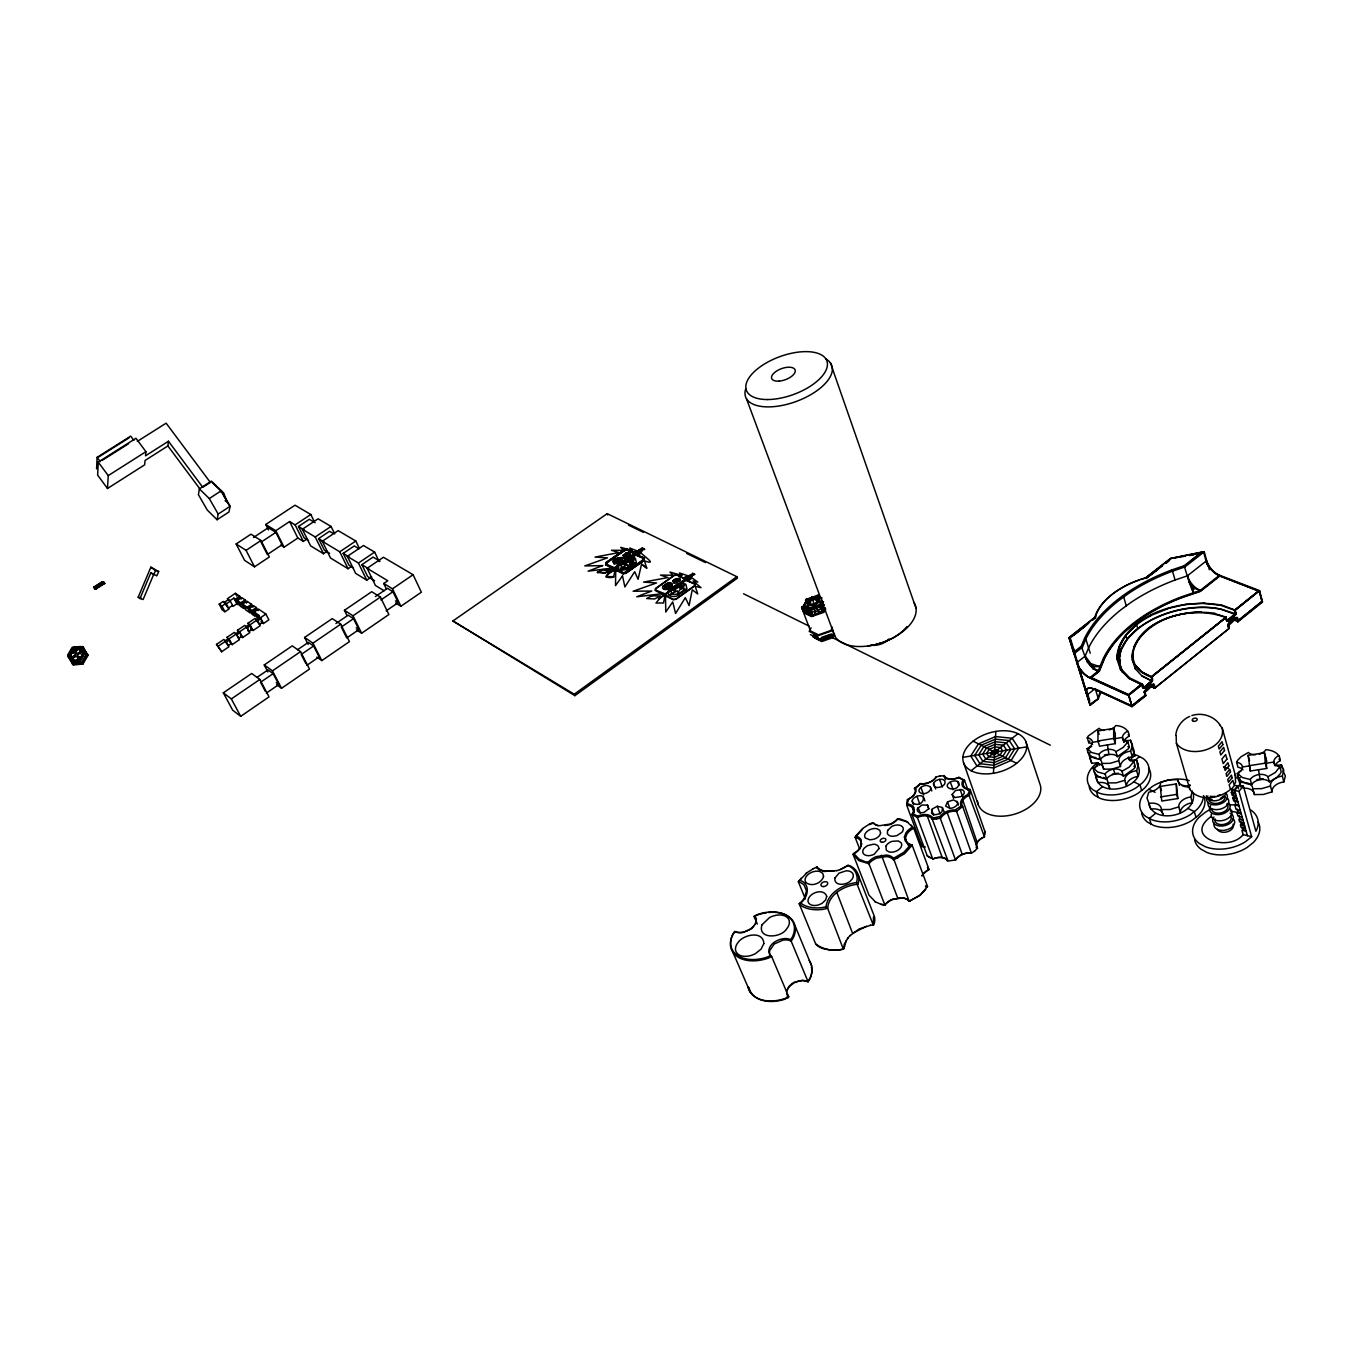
<?xml version="1.0" encoding="UTF-8"?>
<svg xmlns="http://www.w3.org/2000/svg" width="1353" height="1353" viewBox="0 0 1353 1353"><rect width="100%" height="100%" fill="white"/><g stroke="black" fill="none" stroke-linecap="round" stroke-linejoin="round"><path stroke-width="1.5" d="M1107.414 744.911L1108.97 754.551A9.589 5.953 -15.1 0 1 1117.426 756.631L1128.267 748.885L1129.366 746.974L1127.844 741.968A9.572 5.886 -14.7 0 1 1122.466 737.419L1115.278 738.586M1097.943 741.004L1098.01 730.958L1113.671 728.388L1115.261 733.58L1115.295 743.643L1099.566 746.196L1097.943 741.004L1113.688 738.434L1113.671 728.388M629.077 553.546L629.06 555.001C632.849 554.629 625.171 559.415 623.665 557.825L624.291 556.81L626.845 557.537M622.498 575.888L615.514 585.629L615.7 571.321L616.765 570.611M932.741 859.07L934.196 858.479A12.059 7.78 -18.8 0 1 947.81 860.39L932.352 819.478L932.572 817.533A12.549 7.898 -19 0 0 918.467 815.724L917.452 817.55L932.741 859.07A11.331 7.306 -18.8 0 1 947.523 861.151L955.827 859.899A11.382 7.357 -18.1 0 1 971.369 853.236L974.803 850.969M71.557 658.184L72.301 656.898L73.096 658.167L71.557 658.184L72.301 656.898M71.743 653.11L72.487 651.842L73.299 653.11L71.743 653.11L72.487 651.842M73.096 658.167L73.13 657.372M75.362 655.664L75.734 655.021M77.425 659.469L75.836 660.264L76.681 660.738L77.256 659.334L77.392 660.264M77.814 649.355L76.242 650.15L77.07 650.624L77.662 649.22L77.781 650.15M77.425 654.294L77.933 654.598M80.317 657.304L81.907 656.509L81.163 657.778L80.351 656.509M80.52 652.264L82.093 651.453L81.366 652.721L80.554 651.453M813.931 607.379L814.675 610.727L813.931 607.379L811.58 608.207C807.842 616.038 826.446 609.459 818.65 605.738L816.299 606.567C816.214 612.588 824.789 615.243 820.493 607.497L818.65 605.738M81.907 656.509L81.163 657.778M82.076 652.247L82.093 651.453M96.587 468.865L97.095 457.331L130.717 436.123L133.862 440.368M98.228 462.1L97.653 475.157L107.496 488.484L144.653 464.84L145.075 460.46L167.89 445.949L168.465 441.247L145.532 455.809L145.938 451.682L135.977 438.271L98.228 462.1L108.24 475.613L107.496 488.484M993.423 773.273L995.825 731.415M806.303 613.044L805.12 609.899L806.591 606.821L805.069 606.093L803.022 609.019L803.986 607.396L809.263 609.915L809.009 611.877L809.635 608.258L808.113 607.548L807.014 610.93L808.198 614.076L807.115 610.846L808.113 607.548M1208.111 566.044L1204.255 551.787L1201.515 552.142L1184.146 565.723L1172.07 569.85A145.6 85.239 -13.3 0 0 1084.616 638.227L1081.25 646.277L1086.222 659.689L1085.157 656.087L1088.573 647.884A144.111 84.833 -13.3 0 1 1121.603 609.256L1130.956 602.44A144.111 84.833 -13.3 0 1 1175.114 580.014L1187.376 575.82L1206.656 560.683A13.784 7.036 49.5 0 0 1219.527 575.228L1259.575 590.618L1262.535 602.017L1237.91 621.771C1238.198 612.013 1223.788 623.784 1229.285 628.299L1154.701 688.119L1151.099 686.647M806.625 873.057L798.338 881.733A21.242 13.581 -22.1 0 1 804.172 885.234L806.456 890.832L804.697 897.445A21.242 13.581 -22.1 0 1 799.2 903.753L815.707 944.022C823.47 949.705 833.837 951.717 843.308 949.096L844.289 944.123L848.027 937.9M843.308 949.096L827.63 908.269L825.973 906.781C827.985 892.506 843.308 884.27 856.449 882.596L873.277 924.995L873.497 917.03M613.602 576.97L615.175 569.664C589.587 582.754 629.297 575.262 606.296 576.868M1122.702 672.458L1119.185 661.989L1120.724 650.59L1127.15 639.157L1137.907 628.519L1136.537 624.832L1125.696 635.538L1119.219 647.055L1117.646 658.505L1122.702 672.458A67.938 39.863 -13.9 0 1 1144.469 623.868A67.938 39.863 -13.9 0 1 1221.471 609.222L1236.185 614.076L1235.052 610.406L1259.575 590.618L1234.866 610.372L1220.778 605.332L1204.035 603.353M1116.918 658.945C1116.851 638.599 1134.389 624.342 1150.929 615.683M1239.72 779.193L1240.211 786.854M1235.103 774.356L1235.593 782.271L1234.156 784.977L1232.887 780.393L1229.184 784.875L1230.469 789.442C1219.746 798.625 1199.079 802.278 1189.828 789.374L1176.4 743.372L1176.146 735.558M606.668 563.288L606.482 564.742L606.381 562.611L624.46 549.893L626.76 549.419L633.914 553.546M1132.343 656.526C1137.213 620.148 1183.672 608.681 1214.859 613.298M1133.273 654.142L1132.444 660.01L1135.285 668.856M1132.512 660.281L1133.07 656.374M1192.433 790.998L1190.741 796.951A12.076 7.712 -13.3 0 0 1178.734 806.895L1170.074 809.5L1161.364 809.568A11.974 7.644 -14.1 0 0 1148.985 803.394L1146.989 798.05L1148.782 792.148A11.822 7.458 -14.2 0 0 1160.705 782.355L1169.212 779.785L1177.82 779.666A11.923 7.509 -13.4 0 0 1190.285 785.67M199.381 488.856L198.417 494.674L207.246 510.03L217.089 519.738L228.961 511.975L230.128 506.276L221.3 490.75L209.292 498.547L199.381 488.856L211.372 481.11L223.702 492.982L225.68 498.479M1175.791 735.186C1176.518 727.018 1182.184 719.542 1189.727 716.43M926.771 814.641L942.195 857.481M220.86 492.002L221.148 490.496M217.089 519.738L218.171 514.072L209.292 498.547M1187.528 564.015L1201.515 552.142L1170.751 558.332L1145.517 577.866A63.811 36.616 -14.6 0 0 1095.524 616.816L1069.885 636.942L1074.485 651.571L1074.045 653.77L1082.417 647.208L1085.85 639.005A144.45 84.596 -13.3 0 1 1118.982 600.411L1128.368 593.595A144.45 84.596 -13.3 0 1 1172.628 571.135L1184.924 566.924L1204.255 551.787L1170.497 558.586L1145.501 578.086A64.826 37.224 -14.5 0 0 1140.816 579.507M925.435 886.773L927.532 886.503L912.142 845.185L909.25 844.069A15.204 9.64 -19.1 0 1 905.039 840.382L904.43 836.949L905.732 833.245A15.204 9.64 -19.1 0 1 910.772 828.171L912.463 827.19L913.749 828.222L929.004 869.404L926.805 871.061A14.748 9.572 -18.9 0 0 921.934 876.034M641.559 564.167L646.734 568.142L641.542 564.133L638.075 579.304L634.675 571.727L624.9 586.948L622.481 575.854M860.982 846.403L861.269 840.145A15.035 9.471 -20.6 0 0 857.227 836.526L855.722 836.053L855.147 837.372L859.662 849.007M635.961 554.51L644.316 557.926L643.859 559.652L623.073 573.875L616.089 570.256L616.444 568.277L623.023 572.725L625.374 572.387L643.588 559.499L643.96 558.045L635.961 554.51L637.009 554.561M643.96 558.045L643.893 560.21L625.661 573.063L623.31 573.401M623.056 573.841L625.864 573.317L644.163 560.362L644.316 557.926M976.139 847.046A12.092 7.763 -17.6 0 0 976.46 848.094L977.509 848.28L962.676 806.473L960.934 805.373A12.566 7.881 -17.9 0 1 967.649 794.617L969.238 791.793L968.021 789.442A12.448 7.729 -17.8 0 1 962.71 780.749L964.537 780.326A11.382 7.053 -17.8 0 0 970.152 789.509L984.798 831.232L984.46 836.881A11.348 7.289 -17.6 0 0 977.509 848.28L974.481 851.138M952.157 794.532L955.438 790.541L961.476 789.577A6.241 3.89 -18.2 0 1 964.249 792.604A6.241 3.89 -18.2 0 1 960.968 796.596L954.914 797.56L952.157 794.532L953.544 798.405M933.57 783.235C932.166 790.981 948.064 786.871 944.58 780.512A6.173 3.822 -18.5 0 0 934.246 782.169L933.57 783.235L935.684 788.968M614.702 567.939L612.74 568.531L605.823 564.928L606.009 562.544L624.156 549.758L626.913 549.2L636.248 552.903L629.686 557.537M605.823 564.962L606.009 562.544M940.115 775.946L935.988 776.977A11.196 6.883 -18.8 0 1 920.615 783.573L915.727 788.325A12.295 7.611 -19.2 0 1 908.895 798.896L906.696 805.153L921.985 846.454A11.213 7.171 -19.2 0 1 924.606 846.995M920.615 783.573L914.459 788.41A11.23 6.951 -19.2 0 1 907.254 799.572L906.696 805.153A11.348 7.086 -19.3 0 1 911.973 814.472L927.279 855.908L933.063 858.952M856.449 882.596L857.041 880.583A32.201 20.616 -21.2 0 0 849.853 866.478L847.722 865.582L839.976 869.691M805.339 898.899L798.338 881.733L799.775 880.346C811.462 883.577 808.096 899.221 799.2 903.753L801.416 905.783A33.673 21.58 -21.2 0 0 823.368 909.284L827.63 908.269C828.966 893.758 844.746 885.505 857.87 884.236L858.783 881.175A33.673 21.58 -21.2 0 0 851.257 866.41L848.145 865.125A21.073 13.327 -20.9 0 1 839.976 869.607L836.763 870.723M76.005 656.611L76.275 656.865M77.662 653.009L77.611 654.023M861.776 843.562L861.404 844.661L860.931 841.414A14.24 8.981 -20.6 0 0 855.147 837.372L862.639 829.118M786.668 990.87L789.019 986.252L793.754 982.43L802.786 980.147L808.164 981.754L809.77 979.234A32.979 21.919 -22.9 0 0 811.411 967.023M786.465 991.918C788.968 983.327 799.995 978.473 808.164 981.754M1089.791 677.718L1098.078 671.156A14.105 6.41 50.3 0 1 1085.106 656.137L1076.819 662.649A14.122 6.359 50.4 0 0 1089.791 677.718L1128.96 695.408L1131.987 706.706L1093.173 688.66A14.409 6.41 50.1 0 0 1086.138 691.18L1078.307 666.099L1078.781 666.944A14.494 6.528 50.4 0 0 1090.028 677.87L1089.875 678.005A14.494 6.528 50.4 0 1 1078.612 667.08L1078.155 666.217M1154.718 687.882L1153.754 684.077C1130.533 707.602 1156.663 673.354 1154.583 688.153C1154.329 679.409 1140.579 690.622 1145.89 695.56L1131.987 706.706L1128.571 695.324L1142.507 684.178L1129.67 677.853L1121.197 669.058M1201.346 611.81C1173.711 612.419 1135.539 624.46 1131.852 656.34A55.541 32.523 -13.9 0 0 1151.352 677.109L1226.308 617.205L1214.639 613.535M1134.981 664.678L1141.577 671.731L1151.352 676.737L1225.7 617.323L1226.917 621.298C1249.276 599.108 1224.093 632.037 1226.308 617.205L1151.352 677.109L1152.046 680.982L1151.555 677.126M1237.065 617.357C1214.216 640.764 1240.363 606.212 1237.91 621.771A68.293 40.252 -13.9 0 0 1233.023 619.522M813.204 616.072L811.174 610.761L811.58 608.207M819.309 595.557L817.77 596.656L819.715 596.605L819.986 597.738L818.311 595.1L816.113 597.434L816.772 595.624M805.12 609.899L806.591 606.821M755.228 924.488L756.445 919.042L754.67 915.761L754.111 916.505A12.82 8.236 -23.2 0 1 756.073 922.205M617.103 568.615L616.765 569.495M1098.162 697.269L1100.141 692.398M1070.122 637.703L1069.005 637.686L1090.078 705.217L1098.315 698.689L1100.987 692.026M1093.258 668.974L1094.188 666.741L1086.78 661.465L1093.258 668.974L1098.078 671.156L1103.135 658.81A131.021 77.595 -13.2 0 1 1181.947 596.673L1200.263 590.432L1219.527 575.228M1120.419 669.346L1128.994 678.259L1141.374 684.347L1128.639 694.85L1091.008 677.785L1099.211 670.97L1104.149 658.826A129.888 76.918 -13.2 0 1 1182.285 597.214L1200.297 591.109L1219.56 575.888L1258.493 591.092L1234.866 609.983L1221.218 604.859M1081.487 647.038L1082.417 647.208L1081.25 646.277L1074.485 651.571M139.968 598.516L138.192 597.214L150.843 567.195L158.656 571.524L156.83 575.871L150.826 572.793L139.968 598.516L143.114 599.531L153.954 573.824M150.843 567.195L155.51 570.492L153.684 574.822L150.826 572.793M811.462 599.514L809.737 604.334L808.925 601.73L812.392 598.821L817.06 598.872L817.872 601.476L813.525 598.787M846.234 940.589L843.951 948.791A25.047 16.473 -21.2 0 1 827.765 949.518A25.03 16.439 -21.3 0 1 815.707 944.022M861.337 845.405L860.119 848.179A14.24 8.981 -20.6 0 1 855.282 852.999M1243.103 788.241A12.109 7.712 -12.2 0 1 1254.4 794.566L1263.313 794.482L1272.04 791.86A12.228 7.746 -11.3 0 1 1283.879 781.916L1285.35 775.979L1282.915 770.669M1246.214 782.66A12.126 7.695 -12.2 0 1 1252.81 788.748L1261.723 788.647L1270.467 786.025A12.245 7.746 -11.4 0 1 1282.323 776.064L1283.794 770.128L1281.376 764.834A12.092 7.543 -11.6 0 1 1274.983 764.868M1266.307 763.227L1273.816 762.043A9.945 6.207 -11.5 0 0 1279.853 766.779L1275.372 772.428L1267.964 776.74A9.961 6.291 -11.9 0 0 1258.848 774.542A9.961 6.291 -11.9 0 0 1250.257 779.48L1242.443 777.552L1237.302 773.442A9.826 6.156 -12.5 0 0 1242.46 766.982L1249.935 765.798M834.581 634.117L832.704 637.703L821.863 641.491L814.844 638.058L814.117 636.13M832.518 627.251L830.827 630.515L818.48 634.828L810.498 630.938L803.614 612.774L811.614 616.596L824.011 612.266L825.736 609.002M616.089 570.256L616.444 568.277M825.093 608.123L823.047 611.81L812.138 615.615L805.103 612.266M809.128 611.793L803.124 608.951L804.206 612.165L801.619 607.497L804.578 606.465L805.559 603.421L805.001 605.687L801.619 607.497L803.208 611.691L811.208 615.514L823.605 611.167L825.229 608.123M811.208 615.514L809.618 611.302L810.667 609.357L820.104 606.043L821.068 602.998L824.045 604.96L821.068 602.998M821.339 603.726L823.453 602.034L821.542 605.603L824.146 610.152L822.573 605.941L820.51 605.281M822.573 605.941L820.493 607.497M811.107 627.809L809.195 631.394L818.024 635.69L831.672 630.921M823.926 604.96L822.844 606.99L820.239 604.554M1243.035 769.857A9.809 6.173 -12.5 0 0 1237.995 767.303L1236.608 762.263L1237.64 760.318L1241.09 756.716L1248.413 752.471A9.809 6.088 -12.1 0 0 1255.567 754.754M810.126 607.903L810.667 609.357L804.578 606.465L804.037 605.011L810.126 607.903L819.563 604.588L822.032 599.954M803.208 611.691L803.75 610.677M804.731 604.96L802.566 607.531L807.352 598.855L807.91 600.309L805.999 599.413L806.236 602.508L805.999 599.413L818.311 595.1M805.559 603.421L803.665 605.501L807.217 600.343L805.847 601.476L806.659 602.609L804.883 603.489M802.972 608.579L802.414 609.594L803.53 610M812.172 599.633L812.781 599.278M749.038 987.589A32.979 21.919 -22.9 0 0 784.994 999.174L788.748 996.873L771.684 956.622A13.073 8.575 -22.6 0 1 769.637 950.669L774.204 944.005L782.93 940.132A13.073 8.575 -22.6 0 1 791.167 941.147L807.944 981.432L809.957 978.287A33.639 22.341 -22.9 0 0 809.195 960.545M1133.645 647.394C1149.932 615.75 1194.124 605.383 1225.784 617.594L1151.437 677.007L1141.661 672.001L1135.066 664.949L1132.258 656.256M1105.621 778.516A11.653 7.323 -15.3 0 1 1107.904 782.947L1116.326 782.846L1124.732 780.292A11.737 7.374 -14.5 0 1 1136.588 770.635L1138.38 764.885L1136.435 759.76A11.602 7.188 -14.6 0 1 1130.415 759.794M1129.467 760.318L1128.47 757.02A9.522 5.919 -14.5 0 0 1133.831 761.604L1135.336 766.559L1134.254 768.487L1123.48 776.216A9.539 5.987 -14.9 0 0 1115.041 774.085A9.539 5.987 -14.9 0 0 1106.636 778.888C1100.463 778.584 1093.664 774.998 1093.275 768.115A9.437 5.852 -15.5 0 0 1098.416 762.974M875.425 901.944L869.015 895.162L853.083 854.267L855.316 852.356A15.035 9.471 -20.6 0 0 860.423 847.282M1133.831 761.604L1129.231 767.083L1121.958 771.261A9.556 5.987 -15 0 0 1113.519 769.147A9.556 5.987 -15 0 0 1105.097 773.95L1097.841 772.089L1093.275 768.115M807.961 600.005L807.538 598.872L808.299 599.379M1098.484 758.441A11.703 7.272 -15.5 0 1 1101.799 763.464L1110.238 763.312L1118.711 760.741A11.805 7.34 -14.7 0 1 1130.618 751.084L1132.444 745.351L1130.516 740.26A11.653 7.137 -14.7 0 1 1123.142 739.973M1101.799 763.464L1103.591 769.18L1112.031 769.062L1120.47 766.491A11.788 7.34 -14.6 0 1 1132.376 756.834L1134.186 751.101L1130.516 740.26M984.798 831.232L984.612 834.53M1127.844 741.968L1123.21 747.431L1115.887 751.625A9.606 5.953 -15.1 0 0 1107.414 749.545A9.606 5.953 -15.1 0 0 1098.957 754.365L1091.685 752.539L1087.102 748.598A9.488 5.818 -15.6 0 0 1092.446 742.34L1099.6 741.156M67.887 656.34L73.045 647.529L82.685 646.599L88.097 655.241L82.973 664.019L73.35 664.983L67.887 656.34L68.834 657.135L73.992 648.307L73.045 647.529M72.758 648.341L68.918 654.937L72.284 660.805L79.472 660.078M70.085 655.393L71.32 654.581L70.085 655.393L71.421 656.104L71.32 654.581M73.214 650.049L73.755 650.827L73.214 650.049L74.601 649.372M73.383 650.184L73.654 649.322M73.586 650.708L74.821 649.897M75.548 650.979L76.123 651.858L74.753 652.755L74.178 651.892L75.717 651.114L74.652 651.081M74.567 657.44L73.096 656.662L74.466 655.748L74.567 657.44L73.299 657.017M74.753 652.755L76.123 651.858M73.671 657.524L73.569 655.833M75.717 653.685L76.681 653.736M72.825 660.163L74.584 660.146L73.35 660.957L73.248 659.435M79.066 649.474L80.842 649.457L79.607 650.269L79.506 648.747M77.189 655.512L77.172 656.205M78.609 653.009L79.996 652.112L80.081 653.787L78.609 653.009L80.148 652.231M78.914 656.865L79.489 657.727L78.102 658.623L77.527 657.761L79.066 656.983L78 656.949M78.102 658.623L79.489 657.727M78.829 659.723L80.436 659.554L79.049 660.247M82.212 653.516L82.33 655.038L83.023 653.448M80.419 658.437L83.311 653.516L80.791 649.119M79.996 660.298L80.064 658.911M82.33 655.038L83.548 654.226M72.402 664.188L82.009 663.224L87.15 654.446L82.685 646.599M1095.084 768.115L1096.184 766.221A11.5 7.137 -15.3 0 0 1097.74 765.933M671.02 591.261C671.291 597.755 681.726 592.783 683.755 589.891L686.986 589.113L685.87 584.31L679.24 587.828L678.902 586.12L677.16 588.234L673.084 589.79M1092.615 744.336A9.471 5.835 -15.6 0 0 1088.793 742.763L1089.909 740.886M1088.962 748.733L1090.078 746.856A11.568 7.086 -15.5 0 0 1091.634 746.568M677.954 593.815C680.136 597.992 664.915 596.69 671.951 593.933M683.18 585.409L684.889 583.819L681.286 583.904M683.755 589.891L683.739 585.697L678.817 585.663M1088.793 742.763L1087.237 737.808L1088.353 735.931L1099.093 728.303A9.454 5.767 -15.2 0 0 1104.048 730.434M676.652 584.919L677.971 583.972M667.925 591.176L669.921 589.739M667.706 588.166C668.754 590.314 660.991 589.671 664.627 588.251C679.088 587.709 664.086 578.171 664.627 588.251M667.79 588.843L672.052 586.255L670.716 586.12C673.354 586.999 672.424 581.689 670.682 583.921C673.287 582.297 666.15 582.094 667.198 584.073M802.701 607.531L803.581 606.093M664.441 588.149C662.513 590.838 661.549 585.088 664.205 586.103M627.589 569.901L627.741 569.038L619.86 570.053M632.916 559.821L634.54 558.146L631.073 558.248M628.655 559.956L633.001 560.041L634.54 558.146M633.644 563.93L633.322 559.804L633.644 563.93L628.333 567.922L621.484 567.736L619.877 570.087L621.534 567.871M1229.285 628.299L1228.203 624.021L1228.778 628.722L1154.701 688.119L1151.403 686.309M968.951 789.56L970.152 789.509L969.763 795.107A11.484 7.205 -17.9 0 0 962.676 806.473L956.436 811.428A11.517 7.272 -18.4 0 0 940.724 818.176L932.352 819.478A11.45 7.222 -19 0 0 917.452 817.55L911.973 814.472L913.393 812.882A12.414 7.746 -19.3 0 0 908.387 804.054L907.474 803.936M626.862 558.366L618.71 564.032L636.231 552.87L635.656 551.466L637.195 552.684L637.686 551.06L640.51 550.468M678.986 580.657C680.914 581.502 680.424 577.19 678.986 578.949C676.585 587.49 667.266 579.355 678.766 578.83L679.544 578.221L676.28 579.033M618.067 564.996L618.558 563.677M673.828 580.758L673.371 583.042L676.618 582.23M672.965 580.809L673.929 580.606M910.823 844.543L903.77 852.356L893.504 858.309L909.165 901.301L920.074 895.398L927.532 886.503A14.257 9.251 -18.9 0 1 925.537 885.86M855.722 836.053L862.74 828.425L869.556 824.011L872.82 822.607L873.75 823.554A14.951 9.319 -19.7 0 0 879.602 825.719L889.817 824.112A14.951 9.319 -19.7 0 0 896.396 819.986L897.546 818.717L900.658 819.123L906.781 821.508L913.749 828.222A14.409 9.133 -19.1 0 0 906.781 834.294L905.563 837.811L906.121 841.076A14.409 9.133 -19.1 0 0 912.142 845.185L904.65 853.642L893.504 860.001A14.494 9.285 -20 0 0 886.587 856.567L876.778 858.073A14.494 9.285 -20 0 0 868.914 863.738L858.901 860.626L853.083 854.267M622.295 560.903L622.481 560.041L620.875 560.446L618.22 562.307L618.524 563.288L622.295 560.903L620.993 560.243L620.993 558.383C624.19 557.571 618.693 557.724 617.256 558.332C603.624 564.083 626.168 563.254 614.025 563.812L614.482 560.666C611.082 559.533 625.357 555.44 620.875 560.446M617.154 558.129L621.602 557.453L620.723 558.248M932.927 818.125L940.301 816.333A12.6 7.949 -18.4 0 1 955.184 809.94L961.273 805.965M614.025 563.812C614.685 563.186 616.055 560.988 613.569 560.463M768.605 912.497A34.028 22.088 -22.9 0 1 793.213 938.001L791.167 941.147L790.642 939.659L792.283 937.155A33.368 21.648 -22.9 0 0 757.883 914.374L754.67 915.761M629.077 553.665C622.414 554.087 630.43 551.601 628.874 553.445C628.841 550.181 618.203 559.178 626.693 557.182M622.87 555.44C623.31 556.015 629.044 559.144 629.213 553.867L629.568 552.836M623.327 555.694L624.173 555.643M624.511 557.098L624.173 555.288M623.665 557.825L624.24 556.675M799.775 880.346L801.145 878.283M753.841 926.061C749.139 931.05 741.326 934.094 734.713 931.439L733.038 933.891A33.368 21.648 -22.9 0 0 737.453 955.421A33.368 21.648 -22.9 0 0 767.117 957.146L770.415 955.725L771.684 956.622L767.557 958.398A34.028 22.088 -22.9 0 1 737.3 956.639A34.028 22.088 -22.9 0 1 732.802 934.669L734.882 931.591A12.82 8.236 -23.2 0 0 742.915 932.555L751.524 928.75L755.464 923.727M810.312 614.955L808.62 610.829L809.635 608.258M629.703 563.88L627.809 566.975L632.798 562.527L629.805 564.133M617.763 561.072L615.395 562.56L617.763 561.072L618.118 562.188L620.672 559.753L618.372 562.662L622.143 560.328M626.997 557.081L627.572 555.187L629.111 555.508M627.843 554.933C630.278 552.633 626.033 555.542 628.925 554.899L626.946 556.743M803.665 605.501L805.83 604.148M1090.078 705.217L1098.315 698.689L1095.186 688.559L1086.933 695.104A14.037 6.241 50.1 0 1 1093.258 688.948M913.596 807.284L912.818 808.299L914.273 812.24M1239.01 791.404L1243.322 785.873L1238.722 785.366L1234.731 790.372L1239.01 791.404L1251.66 836.746L1245.606 841.617A33.267 21.479 -12.4 0 1 1205.32 846.741L1199.265 843.443A33.267 21.479 -12.4 0 1 1199.367 817.009L1205.337 812.274A33.267 21.479 -12.4 0 1 1210.732 809.348M664.999 595.574L663.494 602.981L655.968 603.032L659.672 598.55M1247.398 835.68L1234.46 789.746L1237.657 785.755L1234.562 785.416L1231.501 789.053L1235.881 804.629L1238.824 805.339M688.237 578.915L658.522 599.058L686.343 577.968M606.381 577.071L609.865 572.285M623.175 564.286L628.874 560.734M618.558 567.516C587.337 586.864 634.692 552.599 636.045 552.413L638.041 553.783M608.951 573.249L618.203 565.639L617.932 564.675L620.063 564.049M617.729 559.787L618.642 558.721L615.48 560.649L617.831 560.024M847.485 938.475L850.276 935.346M626.54 554.645L627.268 553.834L624.798 555.305L626.642 554.899M818.802 597.738L819.563 596.876M225.088 500.796L227.203 502.115M874.833 901.622L881.564 904.565L884.896 905.072L886.181 903.635A14.815 9.725 -19.9 0 1 892.642 899.525L900.286 897.918M853.608 853.337L859.104 859.189L865.193 861.692L868.322 862.149L869.505 860.846A15.289 9.792 -20 0 1 876.186 856.635L886.536 855.045A15.289 9.792 -20 0 1 892.54 857.328L893.504 858.309M74.804 654.446L74.905 654.835M77.933 654.92L78.017 655.292M1246.147 831.216L1241.902 830.133L1243.153 834.598C1229.15 852.813 1182.116 837.456 1211.358 816.316M1245.436 828.628L1241.175 827.562L1240.447 824.992L1242.409 822.912M1242.206 817.094L1237.944 816.045L1237.065 812.899L1239.01 810.836M1237.978 802.025L1233.716 800.976L1232.837 797.881L1234.815 795.801M1170.497 558.586L1185.499 556.117M1236.354 796.173L1232.076 795.141L1231.298 792.384L1233.276 790.321M1148.731 803.783C1154.38 825.702 1198.082 815.098 1193.177 793.061M1096.082 777.569C1101.088 800.705 1150.219 785.349 1137.044 763.887M622.414 567.414C629.348 562.966 627.302 564.032 622.515 567.668M682.436 586.187L680.288 588.352L683.164 588.267L679.984 589.671L677.988 592.631L677.379 590.855L672.492 593.324L675.688 589.993L672.881 589.925M615.294 562.324L616.951 560.649L615.395 562.56M925.689 889.479L920.158 894.959L909.165 901.301A14.325 9.386 -19.9 0 0 902.282 897.766M630.041 562.628C636.13 557.605 625.915 564.844 632.9 562.78M1221.285 605.129C1182.86 597.891 1122.33 613.23 1116.834 658.674L1120.504 669.617L1129.079 678.529L1141.458 684.618M624.629 556.607C626.997 555.119 623.598 556.438 626.845 556.573L629.94 555.254L627.183 557.182M619.251 559.821C622.532 557.267 617.171 561.123 620.672 559.753M947.523 801.889L945.629 806.1L949.688 808.316A6.258 3.924 -18.3 0 0 955.641 806.337A6.258 3.924 -18.3 0 0 957.501 802.126L953.442 799.911L947.523 801.889L949.603 807.724M849.836 935.819L859.223 928.919L870.419 925.351M1227.272 620.824L1225.936 617.086L1227.086 621.365M1155.58 813.322L1149.39 818.43L1151.115 824.078M1187.038 787.345L1190.082 784.825M1102.458 786.719L1096.37 791.674L1098.129 797.238M1133.51 761.502L1139.514 756.615M1089.875 678.005L1128.385 695.493L1142.507 684.178L1143.589 687.781L1151.741 680.83L1143.674 687.612L1142.186 684.009C1140.19 695.138 1157.204 680.847 1151.352 676.737M1226.9 620.706L1235.137 614.127L1227.306 620.706M1143.217 688.254L1152.621 680.728M1133.493 704.423L1141.475 698.03M1239.331 619.573L1261.317 601.95L1237.843 621.112M1133.577 704.693L1144.672 695.459M1131.632 706.283L1145.89 695.56L1144.739 691.248M1262.18 601.628L1238.096 621.23M1090.924 677.515L1128.571 694.579L1141.374 684.347M1090.738 703.797L1098.315 698.689M1093.173 688.66L1132.19 706.148M971.099 770.72L1017.98 733.698M1219.324 575.718L1219.594 575.515A14.156 7.222 49.5 0 1 1208.314 565.097L1207.874 564.252L1208.043 565.317A14.156 7.222 49.5 0 0 1219.324 575.735L1259.389 591.16M1091.008 677.785L1099.296 671.24L1104.234 659.097A129.871 76.935 -13.2 0 1 1182.37 597.485L1200.365 591.379L1219.628 576.141M1069.005 637.686L1094.746 617.628A64.826 37.224 -14.5 0 1 1139.277 580.031M1089.486 622.363L1070.088 638.024M1162.159 565.723L1146.092 578.238L1157.796 569.647M1165.373 563.22L1170.193 559.449M1073.318 635.2L1087.711 624.004M1092.497 620.266L1095.693 617.763M1146.025 578.526L1162.65 565.571M1073.386 635.453L1084.971 626.422M1165.829 563.389L1169.043 560.886M1097.232 763.007L1094.323 765.24A31.474 19.703 -14.9 0 0 1092.987 789.831L1098.484 792.841A31.474 19.703 -14.9 0 0 1136.3 787.666L1142.186 783.083A31.474 19.703 -14.9 0 0 1142.947 758.39L1137.383 755.515A31.474 19.703 -14.9 0 0 1134.085 754.534M632.849 559.685L635.403 558.468L633.373 560.227M811.665 600.174L813.728 599.447M819.597 596.69L818.683 596.47M808.468 604.216L814.202 604.216L818.717 600.614M814.235 604.47L819.444 600.597L819.783 601.544L814.591 605.417L808.231 605.586L807.893 604.656L814.235 604.47L814.591 605.417M809.415 612.926L811.969 612.858M615.023 562.662L613.873 563.22L614.786 562.425M806.76 600.952L811.952 597.096L818.277 596.91L818.633 597.857L812.307 598.043L807.115 601.899L806.76 600.952L808.231 605.586M807.47 600.935L812.071 597.519L817.702 597.349L819.039 601.442L814.405 604.876L808.773 605.028L807.47 600.935L805.458 600.428M807.775 601.764L812.392 598.33L818.007 598.178M808.925 601.73L812.595 599.007L817.06 598.872M574.873 695.662L737.419 578.12L736.844 576.682L607.193 513.65L452.9 620.976L574.873 695.662L574.23 694.224L452.9 620.976M574.23 694.224L736.844 576.682M661.6 593.781L636.756 596.791L651.74 591.041L633.119 591.244L656.543 582.94L643.521 582.111L668.027 577.545L660.484 575.093L672.999 575.228L669.972 572.082L682.166 575.532L679.477 572.962L688.88 576.074M688.288 577.122L685.954 577.105C687.984 574.873 682.132 578.999 685.396 577.494L689.117 580.166L691.028 578.796L688.356 578.289L689.286 577.63M690.487 575.549L692.601 573.232L694.918 574.382L691.484 576.04M658.522 599.058L693.768 573.807M666.606 596.352L665.524 597.13L665.761 612.046L672.729 601.916L675.604 613.484L685.328 597.671L689.083 605.586L692.246 589.79L697.759 593.984L695.205 586.39L701.04 587.676L693.024 580.961L697.793 582.111L690.893 577.088M629.111 569.325C626.794 568.767 635.25 566.789 635.91 564.522L635.572 563.322L633.441 563.44M625.678 573.097L644.146 560.328M633.897 552.024C633.559 554.358 637.009 548.658 635.91 552.058M614.972 562.51L618.033 563.22L622.059 560.785M612.046 568.142L588.115 571.186L602.643 565.588M634.151 552.633L636.35 550.975M638.142 552.075L637.364 551.128L639.529 549.606L641.711 551.263L638.159 553.191L638.836 551.939M618.676 552.565L611.505 550.282L623.53 550.367L620.706 547.322L632.308 550.586L629.805 548.1L638.92 551.584L642.151 547.711L644.586 549.403L641.001 550.417M637.77 551.246L639.546 549.994L641.711 551.263M606.178 564.049L614.854 568.006L618.186 565.605M625.999 559.854L626.659 559.398M636.959 552.109L637.889 551.466M638.734 551.077L639.529 549.606M644.586 549.403L642.404 548.32L640.29 550.553M641.423 550.553L639.276 552.075L637.364 551.128M608.749 572.776L637.838 553.309M641.914 550.536L638.853 551.381M641.66 549.944L644.332 548.794M633.525 560.294L628.807 560.311L621.01 565.351L621.636 568.091M637.923 552.599L639.225 553.242C642.337 553.242 637.094 555.423 638.024 553.749L631.022 558.129M638.278 554.696L640.476 553.039M627.877 569.359L628.113 567.414L633.204 563.812L635.707 564.049L628.925 568.869M606.313 563.237L624.443 550.434L627.2 549.91L634.168 553.411M633.931 553.58L627.031 550.096L624.748 550.553L606.381 562.611M914.459 788.41L915.406 787.75M623.276 555.39L625.898 553.123L628.807 553.411M266.304 693.142L278.819 684.55L273.137 673.659L267.962 669.921L256.985 677.413M306.793 665.355L319.139 656.865L313.608 645.973L308.315 642.387L297.491 649.761M358.934 629.568L346.74 637.939L341.294 627.031L353.539 618.659L358.934 629.568L356.228 627.809M386.163 610.863L398.205 602.609L392.962 591.718L387.448 588.352L375.39 596.572M240.699 716.346L269.027 696.88L259.844 679.46L251.692 673.49L223.33 692.821L232.665 710.173L240.699 716.346L231.346 698.926L223.33 692.821M276.621 684.703L281.542 688.288L309.499 669.075L300.552 651.639L292.231 645.871L264.241 664.949L267.877 671.9M316.805 657.118L321.845 660.585L349.446 641.626L340.736 624.173L332.229 618.625L304.594 637.449L308.146 644.383M356.482 629.906L361.64 633.238L388.869 614.533L380.396 597.079L371.703 591.718L344.44 610.304L347.011 615.514M395.634 603.032L400.894 606.262L421.358 592.208L413.088 574.737L383.423 557.267L367.12 568.294L375.457 585.494L384.083 590.754M231.346 698.926L259.844 679.46M264.241 664.949L272.427 670.851L300.552 651.639M304.594 637.449L312.983 643.149L340.736 624.173M344.44 610.304L352.998 615.801L380.396 597.079M367.12 568.294L387.787 580.758L383.745 583.498L392.488 588.809L413.088 574.737M273.137 673.659L260.554 682.25L265.34 691.315M313.608 645.973L301.195 654.463L305.863 663.528M380.886 599.971L392.962 591.718M335.933 623.53L348.144 615.192L353.539 618.659M379.212 561.613L374.629 552.092L363.467 545.53L347.349 556.371L355.67 573.384L366.748 580.166L371.585 576.885M668.365 593.155L668.856 595.337L671.578 593.747M226.222 641.999L229.452 639.834L231.363 643.436L228.133 645.601L224.902 641.034L228.116 638.87L229.452 639.834M239.921 632.781L236.707 634.946L238.602 638.548L241.815 636.384L239.921 632.781L238.568 631.834L235.354 633.999M250.339 625.762L249.003 624.815L245.789 626.98L247.142 627.91L250.339 625.762L252.233 629.365L249.02 631.513L247.684 630.566M257.544 620.909L260.74 618.761L262.6 622.363L259.421 624.511L256.191 619.978L259.387 617.831L260.74 618.761M221.689 651.672L228.961 646.768L225.9 641.018L223.786 639.479L216.514 644.383L221.689 651.672L216.514 644.383M232.175 644.603L239.413 639.715L236.369 633.948L234.255 632.443L227.016 637.314L232.175 644.603L227.016 637.314M240.496 636.045L242.627 637.551L249.831 632.68L246.821 626.913L244.69 625.424L237.468 630.278L238.991 633.153M250.897 629.027L253.045 630.532L260.233 625.678L257.222 619.911L255.074 618.422L247.887 623.276L249.392 626.151M261.264 622.042L263.412 623.53L268.875 619.843L265.881 614.076L258.558 609.087L254.195 612.03L257.171 617.78M359.458 548.54L355.805 541.014L338.165 530.63L322.251 541.251L330.538 558.028L348.059 568.734L351.256 566.586M347.349 556.371L358.427 563.051L374.629 552.092M374.612 580.758L367.627 576.513L361.877 564.658L373.073 557.098L380.075 561.258M256.36 607.582L253.518 605.654L249.172 608.579L251.996 610.524L256.36 607.582L257.848 610.457M322.251 541.251L339.755 551.787L355.805 541.014M255.937 613.991L257.324 616.63L253.045 611.15L256.055 609.121L258.271 610.626M353.488 567.905L348.922 565.131L343.188 553.394L354.266 545.952L358.866 548.675M259.776 619.167L258.271 616.275L259.353 615.564L254.195 612.03M218.628 645.905L225.9 641.018M229.131 638.836L236.369 633.948M237.468 630.278L239.599 631.783L246.821 626.913M247.887 623.276L250.034 624.765L257.222 619.911M258.271 616.275L260.419 617.763L265.881 614.076M245.113 599.92L241.663 597.586L237.35 600.478L240.766 602.829L245.113 599.92L246.584 602.778M241.832 603.455L245.756 608.681L241.832 603.455L244.825 601.459L246.686 602.728M242.644 604.098L247.21 607.243L250.187 612.96L245.62 609.814L242.644 604.098L246.973 601.206L251.557 604.317L253.045 607.176M334.698 533.877L331.062 526.435L318.107 518.808L302.362 529.243L310.615 545.851L323.485 553.715L326.986 551.364M247.21 607.243L251.557 604.317M248.259 607.869L252.284 613.18L248.259 607.869L251.269 605.856M634.743 559.026L632.697 559.601M219.186 604.148L223.245 601.442L226.019 603.37L228.995 609.036L224.936 611.759L222.163 609.831L219.186 604.148L221.943 606.076L224.936 611.759M241.189 599.091L239.701 596.25L235.422 593.324L227.304 598.736L230.078 600.647L233.054 606.33L236.86 603.793L238.348 604.808L233.9 598.111L230.078 600.647M329.625 553.377L324.331 550.164L318.615 538.595L329.557 531.289L333.092 533.403M221.943 606.076L226.019 603.37M226.137 603.962L230.213 601.256L228.116 599.819L224.057 602.525L228.369 608.224L232.445 605.518M235.388 599.125L239.701 596.25M236.437 599.751L240.445 605.045L236.437 599.751L239.413 597.772M254.516 566.822L269.348 556.979L260.96 540.49L250.965 534.198L236.149 543.974L244.589 560.345L254.516 566.822L246.06 550.35L236.149 543.974M280.731 545.073L284.096 547.17L297.846 538.037L303.343 541.403L306.81 539.103M302.362 529.243L315.215 536.989L331.062 526.435M310.784 514.495L295.005 505.21L265.712 524.49L275.792 530.697L289.61 521.565L295.123 524.879L310.784 514.495L314.403 521.852M308.535 540.557L304.171 537.902L298.489 526.469L309.313 519.298L315.148 522.748M253.552 537.445L268.3 527.704L275.86 532.389L282.084 544.735L267.336 554.527L261.044 542.181L275.86 532.389M246.06 550.35L260.96 540.49M218.171 514.072L230.128 506.276M104.807 583.431L94.778 589.045L93.661 587.337L101.83 582.027L104.807 583.431L103.234 581.807L95.031 587.134L96.148 588.843L104.35 583.515L103.234 581.807M93.661 587.337L102.304 581.959M95.031 587.134L103.691 581.722M94.778 589.045L102.946 583.735M103.403 583.65L95.234 588.978L94.118 587.27M806.05 873.294L813.407 868.66M950.313 781.983C940.758 787.784 956.182 792.757 958.77 785.095A6.207 3.839 -18.2 0 0 951.785 781.357L950.313 781.983L953.121 789.695M811.14 598.347L809.652 598.905M108.24 475.613L145.938 451.682M102.016 460.477L128.569 443.716M137.313 441.382L166.131 423.168L210.324 482.395L202.764 487.283L168.465 441.247M98.786 456.908L128.941 437.898M958.973 777.366A11.264 6.934 -18.2 0 1 944.191 775.641L943.565 776.368A12.329 7.594 -18.2 0 0 957.569 778.009L958.973 777.366L964.537 780.326L968.021 790.237M620.367 558.738L618.862 559.821L620.486 558.975M597.366 572.251L604.926 572.64L610.677 569.681L605.163 573.215L597.366 572.251L602.406 569.647L610.677 569.681M597.603 572.809L600.969 571.084M632.155 560.531L629.162 562.374L632.257 560.785M833.905 871.231L822.725 870.622A21.073 13.327 -20.9 0 1 817.127 866.985L816.163 867.476L819.174 869.776L824.231 871.467L836.966 870.571M628.604 553.851L627.454 554.73L628.705 554.087M624.731 556.861L626.659 555.897M962.271 854.453L946.779 811.496M916.979 796.291L915.491 796.934A6.19 3.856 -19 0 0 914.831 803.936C923.372 807.098 927.955 792.604 916.979 796.291L919.736 804.02M869.607 824.603L873.564 822.912A14.173 8.845 -19.7 0 0 878.165 825.77M813.136 868.694L817.127 866.985M1237.302 773.442C1237.42 780.918 1245.284 784.114 1251.66 784.571A9.945 6.291 -11.9 0 1 1260.235 779.616A9.945 6.291 -11.9 0 1 1269.334 781.831L1276.742 777.518L1280.192 773.848L1281.206 771.886L1279.853 766.779M802.617 607.971L805.069 606.093M1150.591 615.598L1167.791 608.749M911.195 845.54L912.142 845.185M621.128 558.738L617.695 558.823L614.752 560.785L617.256 558.603L614.634 561.021M615.108 562.831L618.372 562.662M663.105 586.103L667.114 583.38M813.491 597.536L816.434 596.538L816.113 597.434M811.174 610.761L808.62 610.829M821.609 637.364L831.199 634.016M832.873 634.151L819.225 638.904L810.413 634.608M822.945 638.937L830.116 636.434M831.909 635.809L832.619 637.737L1050.3 745.182M832.958 636.248L820.628 640.544L812.646 636.654M635.572 563.322L635.758 563.778M618.947 569.579L618.558 567.55M628.232 567.702L621.822 567.905M628.587 568.92L627.741 568.108M673.101 580.589L676.229 578.509M676.686 582.771L679.832 580.657M668.889 589.722L676.585 584.513M678.157 595.151L685.886 589.908M1189.118 582.078L1192.01 589.604L1195.291 588.487L1189.118 582.078L1184.146 565.723L1184.924 566.924M866.563 926.247L852.593 933.333L836.814 892.473M612.435 567.82L614.854 568.006M1069.293 638.582L1074.096 653.905M1084.937 688.745L1089.706 702.241M1089.808 704.338L1069.8 638.43M1191.858 715.551C1201.819 712.202 1213.726 715.957 1219.763 724.548M612.655 567.905L614.059 567.6M937.325 806.27L931.929 809.145L931.574 813.254A6.258 3.924 -18.6 0 0 936.631 814.489A6.258 3.924 -18.6 0 0 942.06 811.597L942.381 807.487L937.325 806.27L940.132 814.016M825.973 906.781L823.182 907.457A32.201 20.616 -21.2 0 1 802.194 904.125L800.672 902.722M1167.673 608.579L1186.04 604.317M1189.422 555.373L1203.73 552.447L1206.994 564.607M1189.575 555.525L1193.617 554.713M618.693 552.616L595.032 557.098L607.514 557.842L584.767 565.909L602.66 565.622M962.829 757.359L1026.724 746.856A32.895 20.143 -17.4 0 0 979.538 736.979A32.895 20.143 -17.4 0 0 978.033 773.138A32.895 20.143 -17.4 0 0 1026.724 746.856M1104.369 754.957L1108.293 754.331M1112.386 774.119L1118.255 773.189M1265.901 758.018L1266.712 768.453L1250.29 771.024L1248.126 755.329L1264.48 752.742L1266.814 761.401M1248.836 765.747L1265.292 763.16L1266.712 768.453M1160.248 786.431L1176.298 783.928L1177.854 798.558L1161.753 801.044L1160.248 786.431L1161.483 790.541M1256.92 779.632L1263.059 778.668M1160.502 796.917L1176.636 794.414L1177.854 798.558M935.988 776.977L935.988 777.603A12.262 7.543 -18.8 0 1 921.41 783.861L920.497 783.759M870.08 925.283L873.767 924.826A25.014 16.405 -21 0 0 874.19 915.896L858.377 875.374M71.608 661.955L80.047 661.11L84.562 653.398L80.639 646.497L72.166 647.326L67.65 655.055L73.35 664.983M83.632 647.377L73.586 648.493L69.071 656.239L73.028 663.122L81.484 662.277L85.983 654.564L82.059 647.664M73.383 648.865L80.588 648.172L83.937 654.04L80.098 660.602L72.91 661.329L69.544 655.461M644.248 558.755L636.231 555.187L644.603 558.637M636.248 555.22L637.246 554.392M939.861 776.064L944.191 775.641L945.612 779.582M1185.938 604.52L1204.356 603.117M613.467 560.869L614.55 560.802M820.442 597.282L817.77 596.656M662.953 586.373L664.069 586.306M679.088 580.505L679.95 580.454M683.992 589.485L686.191 589.384M619.37 560.074L620.773 560.007M627.741 554.679L628.824 554.645M823.233 608.055L821.254 609.526M619.725 569.731L627.437 569.545M1093.342 666.725L1101.071 666.386M635.369 564.1L633.204 563.812M610.913 570.239L602.406 569.647M615.48 560.649L616.951 560.649M615.598 560.886L617.053 560.903M624.798 555.305L625.949 555.322M624.9 555.559L626.05 555.576M625.576 564.218L622.87 564.184L627.132 562.78M625.678 564.455L622.972 563.812M1099.921 666.691L1090.856 663.63L1085.157 656.087M928.429 869.37L927.634 866.952M1108.97 754.551A9.589 5.953 -15.1 0 0 1100.513 759.354C1094.323 759.084 1087.474 755.515 1087.102 748.598M1230.452 811.09L1239.483 812.882M884.642 825.567L889.97 824.654A14.173 8.845 -19.7 0 0 897.699 819.106L907.728 822.049M962.643 786.245L963.843 786.397M881.057 904.278L884.794 904.853A14.325 9.386 -19.9 0 1 892.54 899.204L902.705 898.037A14.815 9.725 -19.9 0 1 908.573 900.354L909.622 901.47M1231.501 789.053L1234.46 789.746M1232.363 792.097L1235.306 792.807M1231.298 792.384L1235.577 793.416M1233.141 794.854L1236.084 795.564M1233.902 797.593L1236.845 798.304M1232.837 797.881L1237.116 798.913M1234.765 800.688L1237.707 801.399M1239.094 805.965L1234.815 804.917L1236.084 809.398L1240.346 810.447M1241.056 813.339L1238.113 812.612L1237.132 809.111M1237.065 812.899L1241.327 813.948M1242.849 819.732L1239.906 819.005L1238.993 815.758M1243.119 820.358L1238.858 819.292L1239.585 821.88L1243.847 822.945M1244.439 825.431L1241.513 824.704L1240.633 821.592M1240.447 824.992L1244.709 826.057M1245.166 828.019L1242.24 827.275L1242.95 829.846L1245.876 830.59M1243.153 834.598L1251.66 836.746M927.279 855.908L930.306 857.836M1235.221 610.474L1235.83 613.991M138.192 597.214L141.338 598.229M1223.552 766.88L1228.575 768.504M155.51 570.492L158.656 571.524M1182.268 785.738L1185.448 786.803M1084.971 688.88L1086.188 689.286M1235.204 614.397L1221.556 609.493A67.938 39.863 -13.9 0 0 1145.754 623.378A67.938 39.863 -13.9 0 0 1121.874 671.088M958.55 777.603L963.15 780.038M821.897 601.459L823.453 602.034M790.642 939.659C781.544 935.211 763.582 945.155 770.415 955.725M927.515 805.136L921.951 805.001L917.554 808.485A6.072 3.805 -18.9 0 0 918.721 812.104A6.072 3.805 -18.9 0 0 924.285 812.24L928.699 808.756L927.515 805.136L928.936 809.009M917.486 816.13L912.937 813.593M1259.102 591.041L1262.18 601.933L1259.372 590.804M1191.993 587.185L1200.263 590.432A13.834 6.934 49.6 0 1 1187.376 575.82L1187.883 577.613M1228.05 624.951L1228.845 628.452M1145.331 695.391L1144.181 691.518M1092.717 668.247L1099.211 670.97M1096.201 689.354L1131.987 705.962M1085.275 688L1073.2 648.07M822.083 598.06L816.738 595.574L818.041 597.366M628.435 525.082L643.47 532.389M686.681 553.428L705.471 562.577M813.305 634.929L818.091 637.263M1096.556 763.515L1099.549 764.986M1133.746 781.797L1139.936 784.841L1141.644 790.44M1148.849 789.222L1155.107 792.317M1187.833 808.384L1194.327 811.58L1195.984 817.28M743.541 593.764L809.314 626.219M640.104 549.166L640.967 550.062M638.024 554.087L638.853 554.984M973.128 741.156L1016.61 763.329M1141.898 675.773L1152.046 680.982M1151.826 681.1L1141.983 676.043L1135.201 668.585M605.535 564.252L612.672 567.939M615.784 569.545L623.023 572.725M623.141 555.051L624.274 555.491L626.321 554.02L625.898 553.123M298.489 526.469L304.29 529.97M318.615 538.595L323.908 541.775M343.188 553.394L349.277 557.064M361.877 564.658L368.845 568.869M961.679 799.657L962.846 800.367L977.137 842.479A12.092 7.763 -17.6 0 0 976.19 844.796M395.448 600.918L398.205 602.609M1084.616 638.227L1085.85 639.005L1090.214 653.211M253.045 611.15L255.26 612.655M261.247 621.433L262.6 622.363M250.88 628.418L252.233 629.365M240.479 635.436L241.815 636.384M231.363 643.436L228.116 638.87M276.232 682.656L278.819 684.55M640.645 552.024C639.918 553.681 659.79 566.231 644.485 560.869L646.734 568.142M856.753 883.391L857.87 884.236M904.43 836.949L908.489 845.659M968.63 794.194L984.46 836.881L982.87 837.575A12.092 7.763 -17.6 0 0 977.931 841.363M87.15 654.446L88.097 655.241M76.986 648.882L76.275 649.355M80.081 653.787L79.996 652.112M73.333 652.315L73.299 653.11M82.009 663.224L82.973 664.019M71.421 656.104L70.627 656.188M212.15 482.497L221.199 491.291L229.232 505.396M897.732 898.121L881.429 855.181M787.142 996.451L788.258 997.77M1275.253 765.933A9.928 6.224 -11.5 0 1 1280.259 760.657C1280.276 753.114 1272.192 750.12 1265.867 749.697A9.809 6.088 -12.1 0 1 1259.186 754.179M1278.957 759.067L1280.259 760.657M1219.611 724.819L1222.216 728.066L1236.152 778.178M939.828 817.043L955.522 859.967L956.047 859.138A12.126 7.83 -18.1 0 1 970.355 852.999L971.454 853.134L956.131 810.058M1240.938 786.533L1237.572 777.349L1239.145 771.464A11.974 7.492 -12.4 0 0 1240.769 771.176M820.848 608.478L819.698 606.99L811.512 609.848L811.563 611.81M1176.4 743.372C1188.069 759.811 1226.359 749.782 1222.216 728.066M167.89 445.949L199.584 488.484M97.095 457.331L100.257 461.593M1127.742 731.161A9.572 5.886 -14.7 0 0 1122.466 737.419L1123.988 742.408A9.572 5.886 -14.6 0 1 1129.265 736.15C1129.028 729.149 1121.958 725.783 1115.819 725.546A9.454 5.767 -15.2 0 1 1109.172 729.91M1128.148 734.628L1129.265 736.15M1132.579 749.224L1135.201 755.701A9.522 5.919 -14.5 0 0 1130.127 760.826M1134.085 754.162L1135.201 755.701M1103.287 767.202A11.687 7.289 -15.4 0 0 1091.77 763.363L1088.184 752.539M1091.77 763.363L1089.977 758.238M1107.904 782.947L1109.68 788.613A11.619 7.323 -15.3 0 0 1097.892 782.727L1094.306 771.92M95.488 587.067L96.621 588.775M911.347 825.195L912.463 827.19M927.431 867.797L928.648 869.979M1192.01 589.604L1193.701 592.682L1187.376 575.82M239.599 631.783L242.627 637.551M247.142 627.91L249.02 631.513M240.766 602.829L243.743 608.529L240.31 606.161L237.35 600.478M235.422 593.324L236.893 596.166M250.034 624.765L253.045 630.532M272.427 670.851L281.542 688.288M233.9 598.111L236.86 603.793M251.996 610.524L254.973 616.258L252.148 614.313L249.172 608.579M260.419 617.763L263.412 623.53M896.836 856.872L897.546 858.276M312.983 643.149L321.845 660.585M265.712 524.49L268.486 529.953M275.792 530.697L284.096 547.17M295.123 524.879L303.343 541.403M289.61 521.565L297.846 538.037M315.215 536.989L323.485 553.715M352.998 615.801L361.64 633.238M816.299 606.567L817.753 609.56M339.755 551.787L348.059 568.734M358.427 563.051L366.748 580.166M383.745 583.498L386.265 588.724M392.488 588.809L400.894 606.262M884.896 905.072L868.322 862.149M1117.646 658.505L1119.185 661.989M732.903 952.292L750.239 992.206M1172.07 569.85L1175.114 580.014M1119.219 647.055L1120.724 650.59M757.325 924.082L754.111 916.505L758.137 914.763A34.028 22.088 -22.9 0 1 766.525 912.751M615.057 569.393L614.296 570.746M612.368 567.228L612.74 568.531M625.374 572.387L625.864 573.317M617.644 558.197L617.712 558.857M626.388 553.106L626.574 553.969M607.193 513.65L607.768 515.019M643.588 559.499L644.163 560.362M795.006 925.638L811.631 965.856M639.326 551.872L639.563 552.785M639.225 553.242L635.369 552.447M1125.696 635.538L1127.15 639.157M802.177 606.482L803.09 608.579M814.641 610.643L815.859 613.89L812.764 614.972M821.136 639.563L821.863 641.491M819.563 604.588L822.032 606.956L823.605 611.167M811.952 597.096L812.307 598.043M746.484 398.763L834.869 636.181M912.176 800.908L913.596 804.764M918.146 807.555L920.277 813.339M931.574 809.686L933.688 815.487M920.903 787.361L923.71 795.057M923.541 797.137L924.945 800.993M930.441 787.125L931.845 790.964M942.652 807.927L944.056 811.817M939.574 779.345L942.348 787.057M956.994 801.264L958.381 805.153M957.501 781.459L958.871 785.332M960.106 789.408L962.846 797.171M963.522 762.602L978.236 804.595M830.471 363.01L916.082 608.461M812.798 600.14L814.202 604.216M1025.845 741.613L1039.899 783.962A32.54 20.396 -17.1 0 1 1013.617 814.438A32.54 20.396 -17.1 0 1 977.509 801.111M1086.662 690.757L1089.689 700.465M1098.957 754.365L1100.513 759.354M1105.097 773.95L1106.636 778.888M818.277 596.91L819.783 601.544M678.563 593.612L678.952 594.88M1098.01 730.958L1099.093 734.408M627.183 565.03L627.809 566.975M1113.502 769.147L1115.041 774.085M1113.688 738.434L1115.295 743.643M1115.887 751.625L1117.426 756.631M1118.711 760.741L1120.47 766.491M1121.958 771.261L1123.48 776.216M1124.732 780.292L1126.491 785.975A11.72 7.391 -14.4 0 1 1138.313 776.334L1136.588 770.635M1130.618 751.084L1132.376 756.834M1136.435 759.76L1138.161 765.443M1148.985 803.394L1150.743 809.145A11.957 7.661 -14.1 0 1 1163.106 815.335L1161.364 809.568M1128.791 695.324L1132.021 706.08M1178.734 806.895L1180.442 812.679A12.059 7.712 -13.2 0 1 1192.416 802.735L1190.741 796.951M1153.246 684.466L1154.38 688.339M1177.82 779.666L1179.512 785.416M1123.683 596.994L1126.288 605.84M1243.322 785.873L1255.888 831.216A33.267 21.479 -12.4 0 0 1251.102 810.21M1237.657 785.755L1238.502 788.799M1248.126 755.329L1249.563 760.606M1250.257 779.48L1251.66 784.571M1252.81 788.748L1254.4 794.566M1260.218 779.632L1258.493 769.739M1267.964 776.74L1269.334 781.831M1270.467 786.025L1272.04 791.86M1207.874 564.252L1209.345 569.681M1234.866 609.983L1258.493 591.092M1236.862 617.898L1237.91 621.771M1235.441 613.856L1234.477 610.237L1235.137 614.11M1274.729 765.426L1273.816 762.043A9.945 6.207 -11.5 0 1 1278.923 755.583M1281.376 764.834L1282.407 768.724M1282.323 776.064L1283.879 781.916M1188.881 785.552L1189.828 789.374M635.403 558.468L636.553 563.558M617.932 564.675L618.203 565.639M622.059 557.69L622.634 560.396M628.773 560.48L629.162 562.374M629.923 553.022L630.363 555.204M618.642 558.721L618.862 559.821M627.268 553.834L627.454 554.73M936.344 817.889L936.496 819.208M921.697 843.714L921.985 846.454L923.862 846.623A11.94 7.644 -19.2 0 1 925.198 846.995M1264.48 752.742L1265.292 763.16M1250.054 767.54L1250.29 771.024M1176.298 783.928L1176.636 794.414M1120.267 665.524A67.87 39.897 -13.9 0 1 1120.402 659.892M922.137 875.476A14.257 9.251 -18.9 0 1 929.004 869.404M747.989 986.827A33.639 22.341 -22.9 0 0 784.672 998.632L788.748 996.873A12.921 8.676 -22.6 0 1 786.617 993.136M914.002 602.508A43.195 24.117 -19.3 0 1 882.038 642.624A43.195 24.117 -19.3 0 1 833.11 630.143M825.753 358.917A45.867 21.648 -20.1 0 1 796.613 401.317A45.867 21.648 -20.1 0 1 745.774 388.683M906.95 626.524A37.732 21.107 -19.3 0 1 867.763 645.888M888.921 638.971A13.361 7.543 -19.3 0 1 870.994 645.144M880.346 643.25A11.67 6.596 -19.3 0 1 877.404 644.028M1148.528 767.946A31.44 19.737 -14.8 0 1 1143.894 788.681L1138.025 793.264A31.44 19.737 -14.8 0 1 1100.243 798.405L1094.746 795.395A31.44 19.737 -14.8 0 1 1089.216 786.482M1096.116 777.079A11.653 7.323 -15.3 0 1 1100.699 776.842M1103.405 777.417A11.653 7.323 -15.3 0 1 1104.589 777.907M1203.477 795.564A32.303 20.616 -13.6 0 1 1198.284 815.47L1192.314 820.189A32.303 20.616 -13.6 0 1 1153.331 825.296L1147.564 822.134A32.303 20.616 -13.6 0 1 1141.594 812.865M1203.02 798.794A32.354 20.583 -13.7 0 1 1196.627 809.77L1190.64 814.489A32.354 20.583 -13.7 0 1 1151.606 819.647L1145.839 816.502A32.354 20.583 -13.7 0 1 1146.566 790.998L1152.468 786.397A32.354 20.583 -13.7 0 1 1189.219 780.58M1135.336 766.559A9.522 5.919 -14.5 0 1 1133.831 766.221M1096.387 762.517A9.42 5.869 -15.4 0 1 1099.499 764.648M1236.608 762.263A9.826 6.156 -12.5 0 1 1242.46 766.982M1240.227 777.654A9.809 6.173 -12.5 0 1 1238.705 778.499M1239.855 782.66A12.126 7.695 -12.2 0 1 1244.709 782.44M1129.366 746.974A9.572 5.886 -14.6 0 1 1127.861 746.636M1090.18 752.742A9.471 5.835 -15.6 0 1 1088.675 753.57M1087.237 737.808A9.488 5.818 -15.6 0 1 1092.446 742.34M1089.977 757.663A11.703 7.272 -15.5 0 1 1095.998 757.629M1103.558 768.166A11.687 7.289 -15.4 0 1 1103.591 769.18M1258.121 821.947A33.216 21.513 -12.3 0 1 1253.267 842.547L1247.229 847.401A33.216 21.513 -12.3 0 1 1207.011 852.491L1200.957 849.177A33.216 21.513 -12.3 0 1 1194.53 839.536M1229.302 804.866A33.267 21.479 -12.4 0 1 1235.543 805.001M1233.107 824.197A8.338 5.378 -12.4 0 1 1227.678 831.706A8.338 5.378 -12.4 0 1 1217.396 829.372M1233.073 818.683A10.503 6.765 -12.4 0 1 1226.038 829.998A10.503 6.765 -12.4 0 1 1214.216 823.165M1230.114 813.153A10.52 6.765 -12.5 0 1 1231.247 822.252A10.52 6.765 -12.5 0 1 1217.429 825.567A10.52 6.765 -12.5 0 1 1213.912 817.026M1230.926 816.468A8.355 5.378 -12.5 0 1 1223.349 824.484A8.355 5.378 -12.5 0 1 1215.045 818.869M1230.351 809.094A10.503 6.748 -12.5 0 1 1223.298 820.392A10.503 6.748 -12.5 0 1 1211.493 813.61M1228.592 802.887A10.52 6.731 -12.6 0 1 1226.765 811.834A10.52 6.731 -12.6 0 1 1213.421 813.88A10.52 6.731 -12.6 0 1 1210.664 805.627M1226.799 803.868A8.372 5.361 -12.6 0 1 1222.216 812.544A8.372 5.361 -12.6 0 1 1211.561 808.908M1227.171 797.898A10.52 6.714 -12.7 0 1 1220.102 809.179A10.52 6.714 -12.7 0 1 1208.297 802.447M1225.835 793.179A10.536 6.697 -12.7 0 1 1223.991 802.092A10.536 6.697 -12.7 0 1 1210.631 804.156A10.536 6.697 -12.7 0 1 1207.891 795.953M1225.294 796.663A8.389 5.344 -12.7 0 1 1216.229 803.445A8.389 5.344 -12.7 0 1 1208.973 797.78M1223.315 795.919A8.406 5.344 -12.8 0 1 1220.389 798.355M1212.085 799.64A8.406 5.344 -12.8 0 1 1210.326 799.031M1225.666 792.841A9.809 6.241 -12.8 0 1 1216.33 800.621A9.809 6.241 -12.8 0 1 1206.335 795.818M1219.916 794.752A9.826 6.224 -12.8 0 1 1217.599 795.75M1215.095 796.342A9.826 6.224 -12.8 0 1 1210.208 796.24M655.85 588.656L655.698 590.162L664.357 593.544L662.327 594.153L655.021 590.382L655.461 588.572L673.963 575.346L676.821 574.788L684.195 578.492L676.669 575.025L674.284 575.482L655.85 588.656M834.869 878.08C833.871 886.756 846.978 885.2 850.885 880.482A9.725 6.224 -20.8 0 0 846.014 870.842L838.978 873.175L834.869 878.08M826.717 896.379L825.634 899.931L822.32 903.127A9.759 6.291 -21.5 0 1 812.933 905.394A9.759 6.291 -21.5 0 1 807.978 900.878C808.451 892.709 823.842 887.534 826.717 896.379M694.867 584.158L694.546 585.663L675.959 599.024L673.523 599.362L666.894 595.929L666.522 594.66L665.879 595.98L673.27 599.802L676.162 599.244L694.833 585.832L695.239 584.022L686.428 580.403L694.867 584.158M930.813 788.562C929.748 793.179 921.782 795.801 919.008 791.488A6.173 3.822 -18.8 0 1 926.737 785.4L930.188 786.685L930.813 788.562M887.636 830.421L887.331 833.279A8.338 5.243 -19.5 0 0 892.591 836.323L896.768 835.68L901.91 832.332A8.338 5.243 -19.5 0 0 901.318 825.854A8.338 5.243 -19.5 0 0 891.728 826.48L887.636 830.421M885.961 846.166L886.316 850.31L889.056 851.916A8.389 5.327 -19.6 0 0 898.916 849.532A8.389 5.327 -19.6 0 0 900.895 842.53L898.138 840.94L892.084 841.329A8.389 5.327 -19.6 0 0 885.961 846.166M878.858 848.686L874.292 854.183A8.355 5.294 -20.1 0 1 864.685 854.792A8.355 5.294 -20.1 0 1 864.178 848.196L867.358 845.693L873.497 844.204A8.355 5.294 -20.1 0 1 878.74 847.282L878.858 848.686M880.583 832.924L880.16 834.395A8.304 5.226 -20 0 1 874.055 839.198L869.928 839.841L865.379 838.014A8.304 5.226 -20 0 1 867.408 831.148A8.304 5.226 -20 0 1 877.133 828.763L879.822 830.336L880.583 832.924M823.554 876.44C821.728 883.323 811.31 887.348 805.847 882.359A9.674 6.156 -21.4 0 1 808.434 874.19A9.674 6.156 -21.4 0 1 819.698 871.45L822.759 873.345L823.554 876.44M763.836 943.582L761.096 949.113L755.278 953.73A14.917 9.708 -23.3 0 1 738.467 954.508A14.917 9.708 -23.3 0 1 738.349 942.128C743.896 934.365 763.329 930.492 763.836 943.582M761.993 924.775C757.139 939.659 781.171 938.153 786.651 928.885A14.849 9.623 -22.6 0 0 786.296 916.725A14.849 9.623 -22.6 0 0 769.519 917.571L761.993 924.775M1232.143 777.755L1228.456 782.237L1227.712 779.599L1231.399 775.117L1232.143 777.755M1230.52 771.937L1226.816 776.419L1226.072 773.764L1229.776 769.282L1230.52 771.937M1228.845 765.95L1225.125 770.432L1224.228 767.219L1227.949 762.737L1228.845 765.95M1226.934 759.151L1223.213 763.616L1221.928 759.033L1225.649 754.551L1226.934 759.151M1224.533 750.526L1220.795 754.991L1219.899 751.811L1223.636 747.33L1224.533 750.526M1222.858 744.539L1219.121 749.021L1218.326 746.179L1222.063 741.715L1222.858 744.539M1018.674 748.175L1011.063 760.504L993.728 767.946L977.001 766.052L970.761 756.056L978.456 743.879L995.537 736.556L1012.162 738.281L1018.674 748.175M1010.64 749.494L1005.567 757.697L994.032 762.652L982.887 761.401L978.693 754.754L983.834 746.619L995.233 741.715L1006.328 742.882L1010.64 749.494M1014.665 748.835L1008.306 759.101L993.88 765.291L979.944 763.735L974.718 755.397L981.145 745.249L995.385 739.127L1009.253 740.581L1014.665 748.835M1006.632 750.154L1002.827 756.293L994.184 760.014L985.83 759.084L982.684 754.095L986.523 747.989L995.081 744.302L1003.419 745.199L1006.632 750.154M998.632 751.473L994.489 754.754L991.698 754.45L990.65 752.775L994.793 749.511L997.567 749.816L998.632 751.473M1002.641 750.814L1000.087 754.906L994.337 757.376L988.772 756.767L986.658 753.435L989.212 749.359L994.945 746.907L1000.493 747.499L1002.641 750.814M629.111 555.153L629.111 555.153M668.788 586.035L667.739 587.557L667.452 586.644L664.915 587.929L666.589 586.204L665.067 586.187L670.09 584.225L668.974 585.359L670.445 585.291L668.788 586.035M677.498 580.572L674.471 582.027L675.79 580.691L674.606 580.674L678.529 579.169L677.498 580.572M1095.524 616.816L1094.746 617.628L1095.524 616.816M689.979 575.296L687.781 576.868L689.793 577.866L691.992 576.293L689.979 575.296M689.929 575.499L688.119 576.801L689.929 575.499M102.862 582.805L94.676 588.132L103.792 582.653L102.862 582.805M651.875 595.844L646.683 598.516L654.581 598.99L660.484 595.929L651.875 595.844M628.029 558.654L626.997 558.688L628.046 558.688M634.675 558.468L631.208 558.569L634.692 558.501M882.105 842.293A2.96 1.86 -19.8 0 0 885.843 839.334A2.96 1.86 -19.8 0 0 881.192 839.181A2.96 1.86 -19.8 0 0 882.105 842.293M823.148 886.587A3.552 2.266 -21.3 0 0 827.698 882.985A3.552 2.266 -21.3 0 0 822.167 882.765A3.552 2.266 -21.3 0 0 823.148 886.587M767.388 399.541A42.839 20.126 -20.1 0 0 827.427 363.602A42.839 20.126 -20.1 0 0 765.105 363.602A42.839 20.126 -20.1 0 0 767.388 399.541M779.125 381.106A12.465 5.852 -20.1 0 0 795.124 369.961A12.465 5.852 -20.1 0 0 775.912 371.483A12.465 5.852 -20.1 0 0 779.125 381.106M1193.532 721.335A2.554 1.556 -13.5 0 0 1197.236 719.339A2.554 1.556 -13.5 0 0 1193.414 718.595A2.554 1.556 -13.5 0 0 1193.532 721.335"/></g></svg>
